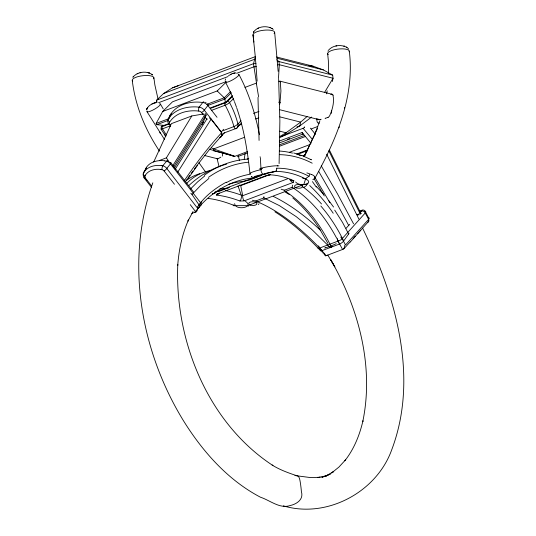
<?xml version="1.0" encoding="UTF-8"?>
<svg xmlns="http://www.w3.org/2000/svg" width="536" height="536" viewBox="0 0 536 536"><rect width="100%" height="100%" fill="white"/><g stroke="black" fill="none" stroke-linecap="round" stroke-linejoin="round"><path stroke-width="0.8" d="M232.47 95.643L225.924 102.081L225.917 102.946M238.111 125.431L238.111 125.397A5.802 4.281 45.5 0 0 238.091 124.901L237.944 124.124L241.026 120.667M328.588 73.385L328.367 60.863L327.657 53.667M263.88 197.328L263.9 196.612M263.88 197.416L263.859 197.784M221.442 134.134L221.288 131.99L204.303 110.175A5.494 3.719 33.2 0 0 199.137 107.146C187.875 105.867 174.897 108.821 168.338 118.825A5.487 4.154 27.4 0 0 168.706 123.622M279.102 163.587L279.879 120.962L278.633 79.321M279.303 141.089L302.13 132.499L302.338 133.987L303.115 133.913M278.465 78.624L279.323 64.722L278.955 61.573L276.744 59.771M252.362 200.256L255.672 201L263.853 197.905M200.33 205.027L199.258 206.956M292.562 185.121L292.16 187.272L284.026 190.347C305.085 203.921 320.675 224.725 331.422 247.103M331.73 110.718L331.583 111.702M244.228 159.105L245.133 153.443M326.665 93.827L327.168 90.839M146.576 109.873C147.735 105.706 152.251 103.307 156.244 102.55M331.476 112.346L331.275 113.398M225.167 80.293L225.602 78.966M256.422 82.752L253.495 63.684L255.411 56.615M156.324 101.76L156.659 100.138L163.587 93.532L172.465 87.824L255.33 56.628M332.367 81.512L333.044 78.269L332.668 75.12L323.409 69.928L313.386 66.29L276.496 56.99M309.212 176.036L309.674 174.481M208.196 198.454A143.005 63.181 47 0 1 234.587 205.656L247.679 205.656L303.812 184.525L305.6 178.917A143.005 95.643 -83.3 0 0 275.805 171.413L263.049 174.247L214.715 192.444M292.154 187.292C311.041 199.372 325.526 217.616 336.132 237.214C337.841 238.487 337.995 243.733 340.052 243.833A3.638 1.105 -34.6 0 0 343.362 241.408L348.695 233.897M237.877 126.804L238.051 126.134A6.07 4.482 45.4 0 0 238.024 125.411M152.827 182.83C124.808 261.22 140.479 350.591 183.372 420.593C202.621 451.56 227.827 480.109 260.489 497.227C269.762 500.195 279.859 509.12 290.09 505.562C296.73 504.121 303.865 499.452 301.4 491.599C301.071 487.887 300.656 484.175 299.966 480.511C299.617 478.99 299.309 477.301 298.15 476.162C289.232 473.241 280.201 470.065 272.134 465.06L272.911 465.516C207.888 423.065 174.515 340.487 177.791 264.529L177.724 265.38C178.917 249.823 182.099 234.299 188.458 220.001L187.969 221.087L193.054 211.465M319.918 120.747L314.143 135.809L304.046 156.653M202.146 124.66L203.131 122.014L174.394 167.915M202.534 123.829L206.018 115.454M153.678 162.019L171.393 123.635L191.828 115.944L203.894 113.9M304.281 156.485L317.486 128.54M338.933 127.769L339.375 126.824M328.186 50.753L327.958 51.215M145.598 169.135L146.261 167.902M253.434 32.247C257.401 26.05 267.652 25.011 273.286 29.393M253.354 32.401L253.662 31.778M314.712 178.535C336.152 139.883 354.993 96.373 349.298 51.141M304.046 156.666L307.369 150.355M143.883 176.773A4.824 3.725 28.4 0 1 143.474 173.021L145.591 169.128A4.851 3.752 28.7 0 0 145.303 170.75M164.947 125.478L156.827 124.674L156.123 123.441L162.696 111.475L172.505 101.82L226.226 81.599M143.494 173.028L144.13 172.016M324.474 92.581L333.044 78.269L279.323 64.722L277.682 64.856M159.487 160.452L166.408 157.845L191.828 115.944M147.46 107.77L147.293 108.038M172.646 165.879L205.502 113.632L206.333 114.691L173.476 166.944M175.218 169.188L207.037 118.684M177.51 172.512L211.097 119.2A2.734 1.943 28.2 0 0 209.395 118.014M145.598 175.138L144.975 176.177A2.472 1.755 28.2 0 0 145.357 177.979L151.614 185.992M133.29 76.655L132.894 77.244C137.236 71.61 146.978 70.43 152.526 74.852M184.083 180.974C195.499 164.076 207.787 147.708 221.656 132.734L211.097 119.2M169.885 124.419A2.767 1.97 28.2 0 1 169.657 122.108C175.801 112.58 188.129 109.8 198.776 111.066A2.774 1.97 28.2 0 1 201.449 112.466L203.298 114.825M185.302 181.878L187.091 179.285M328.548 50.143C332.883 45.111 341.265 44.247 346.926 47.409L346.45 47.108L347.884 48.2M187.533 178.635L189.784 175.426M188.344 178.153L197.449 165.45M191.144 173.51L192.967 170.971M348.635 233.984L342.497 222.38L334.719 210.132M194.34 169.075L196.183 166.569M196.645 165.939L208.497 150.757L220.933 136.499M220.651 137.055L220.658 137.042A3.055 2.171 28.4 0 1 219.847 137.638L224.591 132.747M169.644 122.128A2.801 1.943 39 0 1 168.371 118.851C173.517 104.922 190.354 100.219 203.827 102.704A5.534 3.752 33.4 0 1 207.868 105.525L204.303 110.175A2.774 1.025 -37.9 0 1 201.442 112.486M199.137 107.153L202.769 102.49A2.807 1.079 -87 0 1 204.049 102.262M195.613 211.305L194.849 212.263L191.781 213.422M195.908 210.936L196.812 209.837M197.114 209.469L198.943 207.311M218.454 191.62L226.587 188.545L219.78 188.853M197.422 208.524L198.367 208.115A3.638 2.7 34.5 0 0 199.05 205.007C205.228 195.687 216.068 187.761 226.272 182.153M198.139 208.095L198.963 207.157M198.776 204.538L191.995 194.488L200.799 185.295L208.933 178.414M221.288 131.99L223.646 129.27M357.747 215.278L359.234 213.623M360.715 211.961L361.458 211.13A2.479 0.59 -31.2 0 0 361.532 210.44L359.401 210.507M365.23 212.986L342.142 238.667L345.546 244.965L368.634 219.358L365.23 212.986A4.851 1.581 -29.6 0 0 365.217 211.264L364.721 211.264M349.686 224.289L346.102 228.282M360.728 230.165L357.633 233.616M353.063 238.694L355.341 236.168M199.586 206.46C213.63 190.421 233.609 178.997 255.136 177.831C256.175 177.563 257.173 177.094 257.99 176.404M350.289 242.017L367.77 222.299A2.466 0.59 -31.2 0 0 367.957 221.636M350.082 241.991L343.61 249.079A4.107 0.992 -31.2 0 1 342.571 249.548M259.029 203.807L258.211 204.551M190.595 188.893L197.476 182.019L204.685 175.982M241.428 122.985L236.57 128.278L223.706 133.122M186.622 183.473C193.087 176.686 201.737 172.043 210.97 170.441M161.236 127.836A1.782 1.38 45.5 0 1 161.892 126.188L162.723 125.364M162.696 111.475L217.194 90.959L225.85 82.444M230.674 91.475L224.249 97.793L207.023 104.279M231.378 92.708L224.953 99.033L208.504 105.224M211.01 108.192L225.107 102.885A1.802 0.369 -29.6 0 0 227.284 101.565L232.296 96.641M233.683 98.497L229.515 102.604A3.611 0.744 -29.6 0 1 225.16 105.23L211.841 110.249M237.944 124.097L237.937 124.077A83.288 64.555 45.5 0 0 229.555 102.59A1.782 1.38 45.5 0 0 227.291 101.572M306.518 185.536L303.57 187.62M194.856 212.269A4.107 2.921 28.4 0 0 195.68 211.78L195.694 211.754M189.061 185.349C199.673 175.486 212.531 167.929 226.56 164.17M307.054 116.546L300.649 122.114L286.043 132.767L280.053 136.365M311.597 117.069L299.999 125.772L285.822 134.549L279.899 137.591M228.577 75.67L232.296 73.62L235.867 72.883M279.015 81.439L279.37 81.204M220.845 157.142L217.871 158.824M331.911 246.687L331.349 247.022M328.019 117.357L325.861 118.134M231.204 74.089L230.52 74.43M151.889 104.031L152.572 103.683M336.253 243.659L334.799 244.336A20.596 4.643 -30.6 0 1 332.963 245.113L328.059 246.982A23.135 5.213 -30.6 0 1 325.647 247.779M275.45 171.312L267.116 172.987L262.466 174.749L265.36 174.361M137.886 73.466L137.122 73.787M258.6 28.019L257.836 28.341M260.094 169.222L262.392 168.458M263.853 197.945L279.31 205.569L296.187 216.624L311.175 228.845L330.21 247.558L330.719 247.344A3.638 1.119 -34.5 0 0 332.193 246.506M247.243 159.071L248.784 158.482M237.368 156.746L247.317 152.981M163.587 93.532L254.808 59.194M158.589 102.704L228.095 76.534M236.684 73.305L253.87 66.833L256.329 66.632M244.959 87.401L256.644 83.006M156.123 123.441L169.436 118.429M156.827 124.674L167.788 120.546M210.259 107.977L225.924 102.081M161.892 126.181A1.802 0.369 -29.6 0 0 162.435 126.476L168.699 124.118M170.341 125.873L162.509 128.821A3.611 0.744 -29.6 0 1 161.282 128.385M253.508 113.478L258.989 111.414M223.458 130.516L233.937 126.576A93.043 72.112 45.5 0 0 225.18 105.23M238.594 125.424L241.703 124.251M255.679 118.992L258.788 117.82M244.557 137.283L213.583 148.941L211.566 147.936M296.89 126.938L299.999 125.772L300.649 122.114L279.799 116.855M282.727 135.715L285.822 134.549L286.043 132.767L279.745 131.179M280.991 136.633L303.108 128.305A3.518 1.675 -44.4 0 0 304.488 127.474M209.221 149.182L234.554 156.452L247.639 151.527M311.51 128.828L317.734 126.489M287.397 139.414L289.534 138.61M279.919 142.744L302.894 134.087M279.403 144.861L304.093 135.561M279.712 146.167L305.62 136.412M289.346 152.304L309.151 144.847M296.575 154.04L305.956 150.502A2.633 0.636 -31.3 0 0 306.398 150.315L307.892 149.879M297.232 154.489L307.161 150.75M302.967 155.755L305.071 154.958M254.888 177.892C246.614 182.3 236.912 180.994 228.309 184.491M270.117 174.555L240.718 185.624L242.627 195.265L241.267 195.292M242.661 195.72L287.443 178.863M318.652 245.836L319.597 248.061L338.075 241.1L342.444 249.227M320.488 250.044A3.638 1.119 -34.4 0 0 321.634 250.761L330.23 247.552M339.549 244.041L331.02 247.237A3.672 1.119 -34.4 0 1 330.029 247.317M306.518 178.709L306.13 178.83A3.672 3.611 -81.6 0 1 305.6 178.944M172.465 87.824L178.769 85.546M232.979 73.378L232.296 73.62M154.355 102.972L153.665 103.214M275.182 171.419L274.874 171.52M273.112 172.063L272.322 172.304M325.66 247.773L324.582 248.047M325.647 118.188L325.071 118.342M155.172 102.751L154.763 102.852L155.44 102.684M233.388 73.258L234.065 73.084M139.963 72.809L140.787 72.621M320.568 119.387L321.185 119.253M320.434 119.414L319.041 119.595M330.705 94.343L331.469 94.236M335.925 46.002L336.755 45.848M234.862 72.95L234.466 73.01M214.708 193.463L212.457 193.898A4.087 0.59 -14.4 0 0 215.901 192.565A4.087 0.59 -14.4 0 0 214.648 192.23M294.927 475.539L310.706 477.61L320.072 477.261L317.56 477.563L326.491 475.794L321.841 477.301L330.276 474.132L325.801 476.062L333.687 471.526L331.63 472.96L338.913 467.077L345.486 459.915L344.802 460.806C353.988 449.188 359.629 435.158 362.952 420.827L362.765 421.665C374.329 366.061 358.497 307.711 330.524 259.377L334.846 266.895L327.771 255.015M277.373 165.899L278.975 165.852M255.96 63.483L253.495 63.684L156.659 100.138L156.961 102.698M277.313 61.714L278.955 61.573L332.668 75.12M239.244 185.201L240.155 185.188M216.484 191.593L218.46 191.607M255.672 201C281.487 211.747 303.155 230.38 322.082 250.62M164.954 125.719L163.252 125.672L168.739 123.608A2.774 1.025 -37.9 0 0 169.872 124.439L170.616 125.357M319.329 123.133L318.431 123.005M161.189 165.597L162.763 165.778A4.824 3.283 34.7 0 1 166.776 168.471A2.794 0.884 -42 0 1 164.063 170.944A2.466 1.755 28.2 0 0 161.952 169.704L160.505 169.523M164.786 160.934L166.636 161.215A2.848 0.77 -77.4 0 1 167.627 161.041M356.648 214.4L359.133 214.755M308.555 65.566L308.997 65.633M309.433 65.7L313.386 66.29M302.525 178.086C317.607 181.985 300.977 188.25 295.611 181.992M277.146 58.263L323.409 69.928M279.799 81.103L332.052 94.276M278.653 102.202L280.274 102.611M279.631 109.699L318.712 119.555M228.323 154.495L213.368 150.723L213.583 148.941L234.48 156.15M204.752 155.561L217.616 158.803M306.887 172.887L311.423 174.488M293.748 152.981L302.753 155.869M228.711 154.616L230.272 155.105M230.661 155.226L231.827 155.594M232.222 155.715L234.554 156.452M303.376 156.13L311.416 159.815M205.456 102.302L206.065 102.59M273.286 196.397C290.867 204.966 306.538 217.026 320.635 230.493M245.401 201.348C255.062 207.325 235.338 210.996 234.627 203.647M285.313 192.123L289.353 194.595M274.881 211.78C291.899 222.48 306.867 236.115 320.562 250.768M283.316 505.857C326.585 518.828 376.359 492.376 391.622 450.059C419.427 376.862 395.307 295.564 362.604 228.148M233.89 156.177L233.314 155.708M292.763 197.905C303.168 206.688 311.992 217.227 319.463 228.584M217.194 90.959L224.249 97.793L224.953 99.033L225.281 103.039M316.32 186.434L323.932 194.675M319.597 248.061L326.223 255.679L342.571 249.461M318.92 248.349L319.228 248.704M319.543 249.059L320.166 249.769M303.108 128.305L312.434 139.474M320.836 205.998C329.962 216.591 337.647 228.416 343.663 241.033M321.714 251.558L322.022 251.913M302.13 132.499L311.007 143.353M322.639 252.637L322.947 252.999M310.371 128.151L315.51 134.355M207.868 105.525L217.02 117.284M204.785 116.734L207.057 119.642M169.671 124.881L170.662 126.148M170.79 162.683L193.643 192.096M164.07 170.93L174.461 184.257M144.037 177.034L145.095 178.388M146.147 179.741L146.851 180.639M144.023 177.778L151.547 187.412M190.253 204.665L195.674 211.774M328.829 200.665L333.573 207.043M205.549 171.949L198.936 162.696M348.253 48.608L348.567 49.051M312.441 181.617L316.267 187.071M338.075 241.1L337.171 238.795M164.21 134.047L165.825 136.365L161.001 129.022M191.995 194.488L191.607 193.992A3.638 2.7 34.7 0 0 190.742 193.248M164.492 139.487L146.985 111.662M166.408 157.845L169.081 161.879M159.507 151.159C145.363 129.94 135.213 105.766 132.251 80.313M359.348 210.976L360.996 213.63M319.255 228.276L327.945 243.438M314.726 177.094L329.841 202.688M314.103 178.763L324.32 195.941M321.292 165.925L337.593 194.032L353.572 223.84M305.956 150.502L306.733 151.809M318.739 171.493L333.278 196.705L348.789 225.649M160.398 104.044L163.252 108.942M365.197 211.278L368.299 217.254M225.489 82.088L230.319 91.81L234.286 101.25M238.929 74.511C249.006 93.311 255.31 113.9 259.471 134.764M329.419 150.1L361.036 213.549M328.796 150.797L360.413 214.246M326.659 154.207L358.885 219.056M332.983 95.274C334.524 101.994 332.407 109.672 329.714 115.635A4.449 4.054 -50.7 0 1 328.092 117.418M234.58 101.987L236.497 107.234M237.997 185.845L241.213 195.104A147.031 65.553 47.4 0 0 225.636 190.602M236.751 107.997C244.041 129.129 247.612 151.333 249.95 173.496M160.117 133.203L159.835 132.144M233.937 126.576L233.951 126.623A3.705 1.896 88.5 0 0 236.584 128.318A4.013 3.042 42.7 0 0 237.79 126.791M158.174 99.616L154.871 84.956L153.892 77.794M219.097 166.776L217.006 158.308M280.315 81.995L280.931 90.973L279.96 103.053A4.449 2.037 -87.1 0 1 279.537 104.567M239.391 160.331L238.332 155.748M258.613 96.862L256.476 84.018M253.89 42.089L253.032 34.847L255.377 57.466L257.133 81.137M316.682 118.704L317.084 121.478A2.043 1.708 53.8 0 0 318.15 123.072M222.447 153.028L222.547 154.221A2.043 0.931 -87.1 0 1 222.286 156.09M274.673 32.328L278.151 71.335M260.382 158.127L261.079 170.683M257.997 97.425L259.069 140.425M221.656 132.734A3.611 2.566 28.2 0 1 221.04 136.405M207.184 104.178A2.807 1.039 -37.9 0 1 207.827 105.538M198.755 111.099A2.801 1.112 -87.5 0 1 199.144 107.187M171.815 113.873A2.807 1.963 38.1 0 0 170.441 114.717L170.019 115.468A5.534 4.188 27.5 0 0 169.838 117.27M221.643 134.154A4.623 2.995 85.9 0 1 221.053 136.827M220.959 136.814A2.781 1.514 89.9 0 1 220.698 137.169M169.925 162.629A2.834 0.891 -42.2 0 1 170.388 163.909A4.851 3.303 35 0 0 166.636 161.189L162.763 165.778A2.841 0.831 -79.7 0 0 161.939 169.731M146.134 167.828A24.978 17.748 28.2 0 1 164.766 160.813M145.618 169.142A2.848 1.997 22.9 0 1 146.589 168.324M145.022 176.089A2.841 1.997 25 0 1 143.527 173.048M144.05 171.969A24.515 17.42 28.2 0 1 161.175 165.524M145.47 175.058A20.763 14.753 28.2 0 1 160.485 169.41M200.859 203.003A3.424 2.312 39.1 0 1 199.807 206.125M201.121 201.905A2.787 0.978 -36.8 0 1 200.699 203.03M197.503 207.244A4.107 3.29 -75.2 0 1 195.895 212.182M145.35 177.992A2.794 1.179 -33.7 0 1 144.003 177.135M326.277 255.625A4.107 0.945 -30.7 0 1 325.426 255.893M367.79 222.333A2.794 2.278 38.5 0 0 368.614 219.365A4.824 1.554 -29.4 0 0 368.52 217.643A2.841 2.613 -85.5 0 1 368.815 218.454M361.432 211.077A2.834 2.312 38.4 0 1 365.183 212.993M368.647 220.564A2.841 2.613 -85.5 0 1 368.487 220.872M361.525 210.427A2.848 2.653 -79.9 0 1 365.177 211.298M342.223 238.654A3.424 1.28 -29.7 0 1 338.149 241.012M340.641 237.059A2.787 2.117 39.4 0 1 342.075 238.674M319.644 247.974A3.424 0.844 -39.7 0 1 318.076 247.934M344.755 245.2A4.107 2.76 -76.4 0 1 343.543 248.892M325.392 255.672A4.107 2.419 76.4 0 1 323.824 253.407M301.969 186.2A158.495 91.77 80.3 0 1 321.52 203.968M284.02 189.938A5.99 5.032 10.5 0 1 281.139 189.175M348.976 233.147A3.638 1.112 -34.5 0 1 348.849 233.629M309.694 185.55A171.949 97.036 78.6 0 1 333.225 213.261M226.44 182.595A158.495 108.748 77.2 0 1 250.855 174.093M204.337 175.245A175.574 120.379 75.2 0 1 247.538 159.085M208.45 177.389A171.949 118.088 74.8 0 1 248.081 162.241M229.381 187.232A5.99 5.896 59.5 0 1 226.614 188.665M186.689 180.237A175.574 87.435 64.5 0 1 199.72 173.671M279.799 154.663A158.462 105.9 -83.9 0 1 312.2 163.199M276.73 168.183A3.819 1.695 83.4 0 1 276.14 170.951M276.804 168.21A146.743 98.068 -83.9 0 1 309.105 176.357M308.689 176.23A3.819 2.566 -28.6 0 1 306.378 177.952M266.888 174.997A3.745 1.052 74.9 0 1 266.211 175.486M219.09 193.034A3.745 3.129 59.8 0 1 217.053 193.992M244.094 200.806A3.745 1.166 80.2 0 1 242.62 195.667M293.252 182.3A3.745 3.022 51.6 0 1 289.849 179.312M248.135 206.005A3.832 1.253 81.5 0 1 247.686 205.603M248.892 205.569A3.832 1.253 81.5 0 1 248.59 205.965M306.391 184.123A3.832 3.035 50.3 0 1 303.812 184.478M241.368 195.131A3.732 1.407 -82.2 0 1 239.934 200.94M233.589 205.791A3.819 1.373 -80.6 0 1 233.2 204.933M234.634 205.73A3.672 1.735 58.6 0 1 234.386 205.804M262.868 174.14A3.832 1.079 73.2 0 1 261.186 171.326M276.281 170.227A3.672 0.616 -61.1 0 1 276.114 170.448M219.09 193.248A3.732 3.625 -66.9 0 1 216.444 195.004M270.278 174.656A3.732 1.648 85.4 0 1 268.891 174.535M293.768 180.505A3.732 3.196 -30.1 0 1 290.257 179.292M260.248 157.49A3.759 1.059 73.2 0 1 260.087 156.753M279.437 151.031A162.361 108.419 -84.5 0 1 292.509 153.088M298.914 155.011A162.361 108.419 -84.5 0 1 301.018 155.788M310.954 159.601A3.739 3.37 -40.9 0 1 311.175 159.674M344.635 107.361A7.712 5.347 25.2 0 1 344.38 108.098M307.925 183.54A7.712 3.658 3 0 1 306.384 184.927M304.18 127.24A3.698 1.943 -30.2 0 1 304.649 126.925M217.844 158.917A4.449 2.037 -87.1 0 1 217.013 158.401M280.073 81.251A1.943 0.891 -87.1 0 1 280.362 81.928M256.436 83.911A1.943 0.516 78.2 0 1 256.476 83.221M331.476 94.122A1.943 1.776 -50.7 0 1 333.097 95.227M318.84 119.742A2.043 1.863 -50.7 0 1 317.835 118.717M162.435 126.476A1.816 1.119 68.3 0 0 162.495 128.834A93.043 72.112 45.5 0 0 166.462 135.032M225.147 105.244A1.816 1.085 69.3 0 1 225.107 102.879M237.75 124.164A3.504 0.71 -29.5 0 1 233.924 126.59M238.286 74.249A7.712 1.581 -29.6 0 1 232.671 79.844A7.712 1.581 -29.6 0 1 225.777 81.197M249.957 173.43A7.712 0.951 -15.3 0 1 261.24 169.611M159.453 103.823A7.712 1.581 -29.6 0 1 154.804 109.036A7.712 1.581 -29.6 0 1 147.099 110.999M328.267 54.605A10.894 3.35 -6.7 0 1 337.586 49.138A10.894 3.35 -6.7 0 1 349.137 51.851M311.557 174.435A10.017 3.799 4.4 0 1 312.816 179.701M132.694 81.117A10.894 3.35 -6.7 0 1 142.871 75.71A10.894 3.35 -6.7 0 1 153.557 78.779M253.83 35.925A10.894 3.35 -6.7 0 1 263.531 30.257A10.894 3.35 -6.7 0 1 274.104 33.58M259.779 168.739A10.017 1.193 -9.2 0 1 268.59 166.602A10.017 1.193 -9.2 0 1 277.742 165.818M146.697 109.344L146.998 108.56L146.697 109.344M293.795 180.733L293.266 182.394L244.094 200.906L239.934 201.013A143.166 63.255 47 0 0 216.457 195.091L217.067 194.086L266.231 175.58L270.318 174.816A143.166 95.756 -83.3 0 1 293.795 180.739M167.024 168.177L166.797 168.465L196.993 207.506L200.752 203.017L198.159 199.6L170.475 163.875L167.024 168.177M148.733 72.762L148.083 72.601L149.363 72.963L148.747 72.769M270.111 27.517L269.467 27.323L270.097 27.51M344.661 46.317L344.018 46.123L344.661 46.317M272.342 28.602L271.873 28.308L272.342 28.602M252.061 177.001L251.317 176.465L252.061 177.001M152.479 74.812L152.117 74.477L152.479 74.812M250.701 205.141A4.087 1.863 1.8 0 0 256.911 203.754A4.087 1.863 1.8 0 0 250.882 201.918A4.087 1.863 1.8 0 0 250.701 205.141M296.395 187.888A4.087 1.863 1.8 0 0 302.673 186.561A4.087 1.863 1.8 0 0 296.716 184.672A4.087 1.863 1.8 0 0 296.395 187.888M255.967 177.121A4.087 0.59 -14.4 0 0 261.836 175.105A4.087 0.59 -14.4 0 0 255.833 176.096A4.087 0.59 -14.4 0 0 255.967 177.121"/></g></svg>
